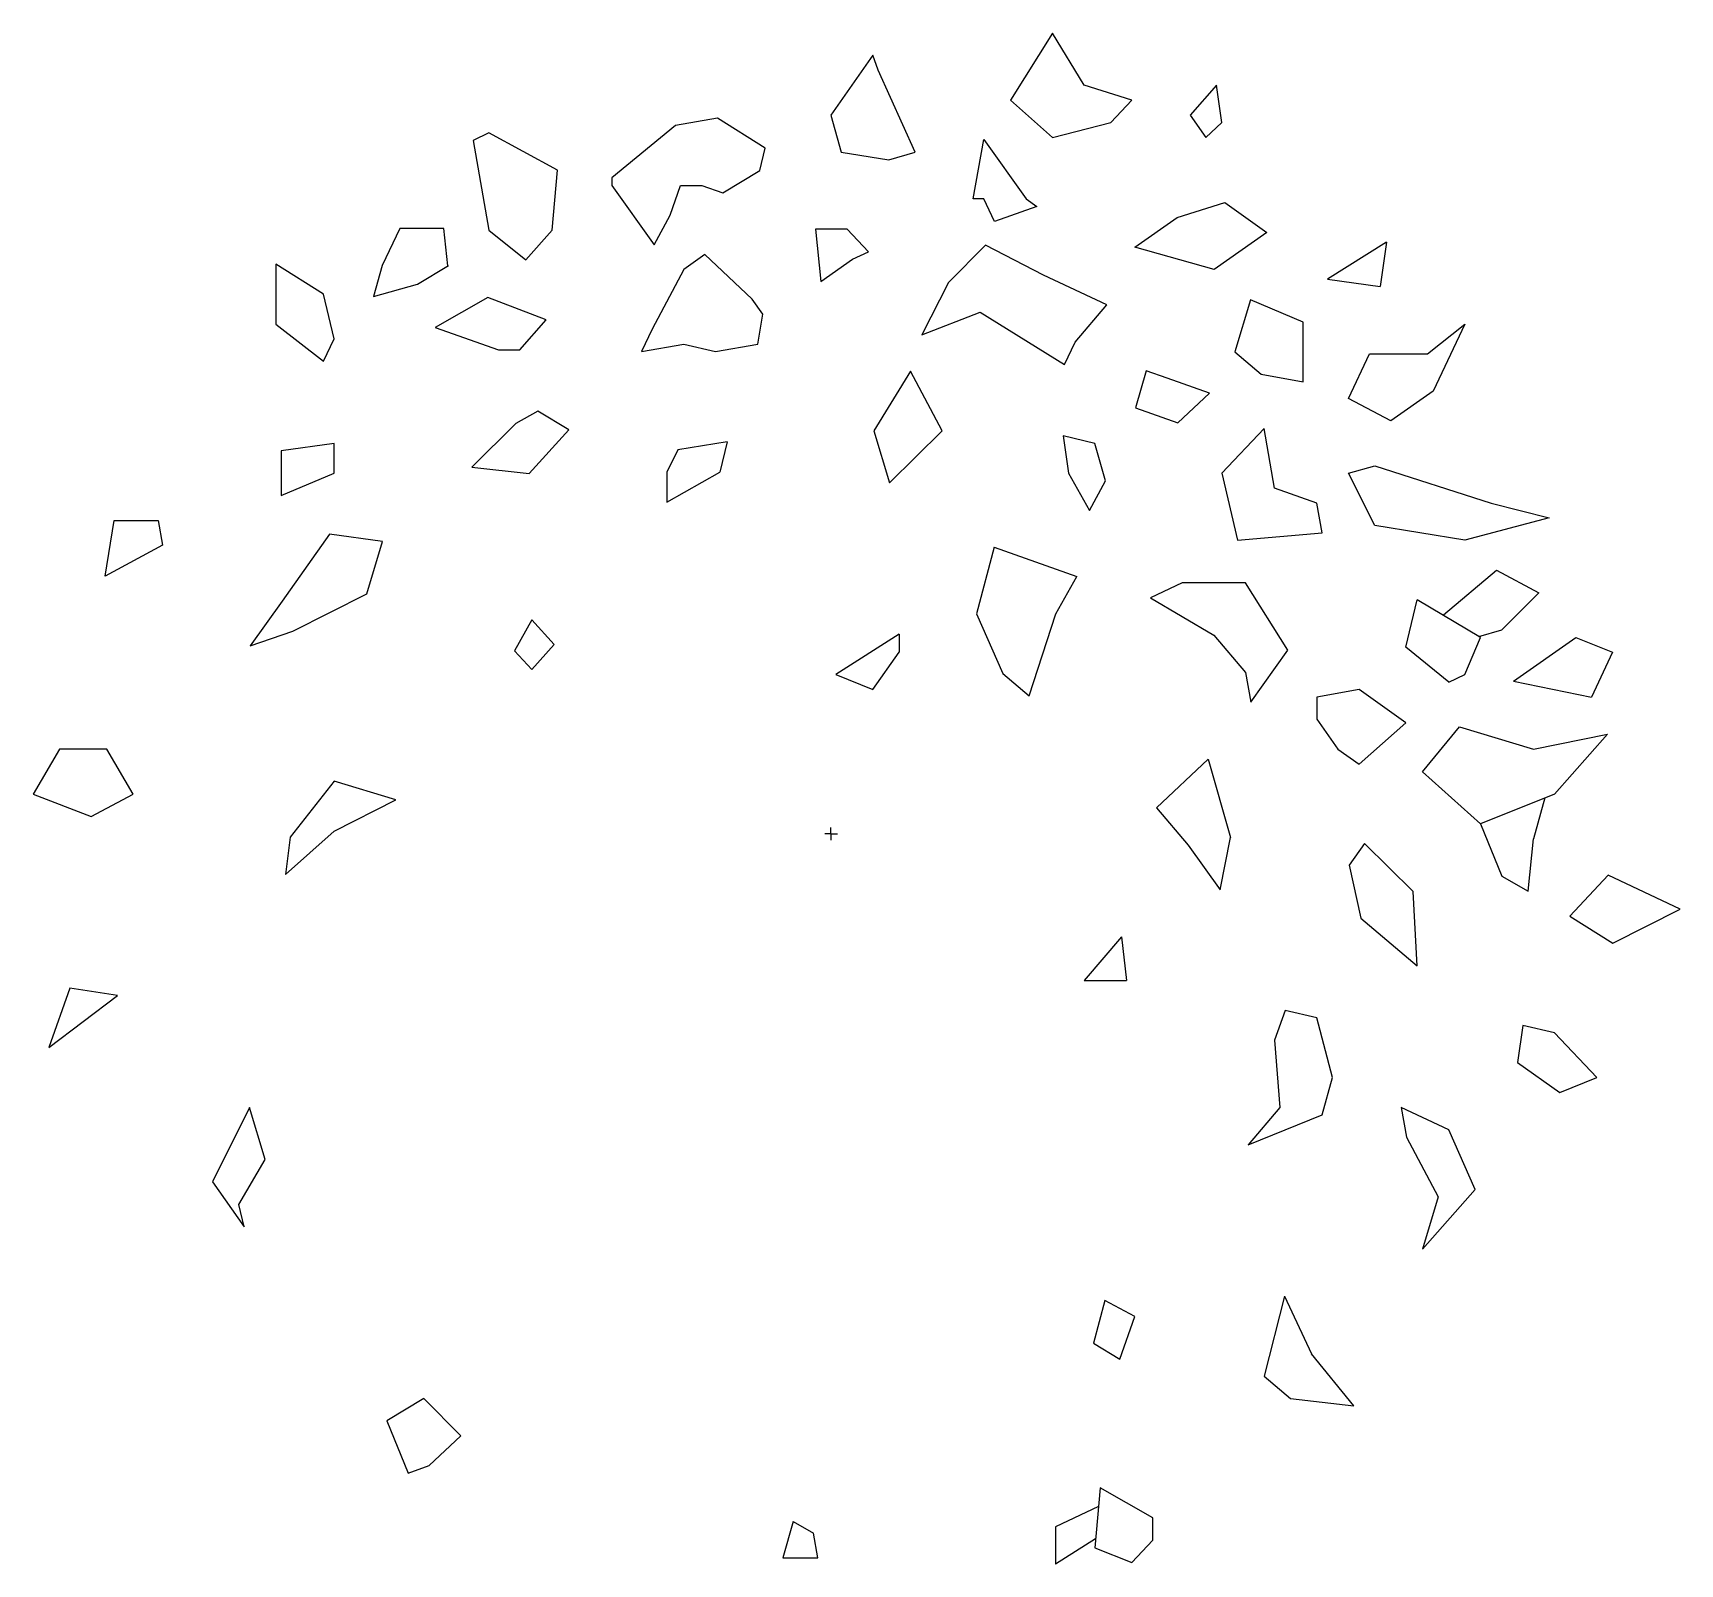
# Model space of a CAD drawing. Header units: millimetres. Extents: x 402.41 to 403.47, y 2605.98 to 2606.96.
import ezdxf

# ---------------------------------------------------------------- set-up
doc = ezdxf.new("R2010")
doc.units = ezdxf.units.MM
doc.header["$LTSCALE"] = 10
doc.layers.add('Vegetais', color=94, linetype='Continuous')

msp = doc.modelspace()

# ---------------------------------------------------------------- linework, layer by layer
at = {"layer": 'Vegetais'}
for points in [[(403.0644, 2606.963), (403.0373, 2606.92)], [(403.0847, 2606.9295), (403.0644, 2606.963)], [(402.9492, 2606.9487), (402.9222, 2606.9104)], [(402.9526, 2606.9391), (402.9492, 2606.9487)], [(402.9763, 2606.8865), (402.9526, 2606.9391)], [(403.1152, 2606.92), (403.0847, 2606.9295)], [(403.1694, 2606.9295), (403.1525, 2606.9104)], [(403.1728, 2606.9056), (403.1694, 2606.9295)], [(403.0373, 2606.92), (403.0644, 2606.8961)], [(403.1017, 2606.9056), (403.1152, 2606.92)], [(402.8496, 2606.9083), (402.8226, 2606.9036)], [(402.8801, 2606.8892), (402.8496, 2606.9083)], [(402.9222, 2606.9104), (402.9289, 2606.8865)], [(403.1525, 2606.9104), (403.1626, 2606.8961)], [(402.7031, 2606.8989), (402.6929, 2606.8941)], [(402.7471, 2606.875), (402.7031, 2606.8989)], [(402.8226, 2606.9036), (402.7819, 2606.8701)], [(403.0644, 2606.8961), (403.1017, 2606.9056)], [(403.1626, 2606.8961), (403.1728, 2606.9056)], [(402.6929, 2606.8941), (402.7031, 2606.8367)], [(402.8767, 2606.8749), (402.8801, 2606.8892)], [(403.0135, 2606.8566), (403.0203, 2606.8948)], [(403.0203, 2606.8948), (403.0474, 2606.8566)], [(402.9289, 2606.8865), (402.9594, 2606.8817)], [(402.9594, 2606.8817), (402.9763, 2606.8865)], [(402.7437, 2606.8367), (402.7471, 2606.875)], [(402.7819, 2606.8701), (402.7819, 2606.8653)], [(402.853, 2606.8605), (402.8767, 2606.8749)], [(402.7819, 2606.8653), (402.809, 2606.8271)], [(402.8192, 2606.8462), (402.8259, 2606.8653)], [(402.8259, 2606.8653), (402.8395, 2606.8653)], [(402.8395, 2606.8653), (402.853, 2606.8605)], [(403.0203, 2606.8566), (403.0135, 2606.8566)], [(403.0271, 2606.8422), (403.0203, 2606.8566)], [(403.0474, 2606.8566), (403.0542, 2606.8518)], [(402.809, 2606.8271), (402.8192, 2606.8462)], [(403.0542, 2606.8518), (403.0271, 2606.8422)], [(403.1172, 2606.8257), (403.1443, 2606.8448)], [(403.1443, 2606.8448), (403.1748, 2606.8544)], [(403.1748, 2606.8544), (403.2018, 2606.8352)], [(402.646, 2606.8377), (402.6347, 2606.8139)], [(402.6742, 2606.8377), (402.646, 2606.8377)], [(402.6767, 2606.8137), (402.6742, 2606.8377)], [(402.7031, 2606.8367), (402.7268, 2606.8176)], [(402.7268, 2606.8176), (402.7437, 2606.8367)], [(402.9328, 2606.8372), (402.9125, 2606.8372)], [(402.9125, 2606.8372), (402.9159, 2606.8037)], [(402.9464, 2606.8228), (402.9328, 2606.8372)], [(403.2018, 2606.8352), (403.168, 2606.8113)], [(403.0213, 2606.827), (402.9976, 2606.8031)], [(403.0586, 2606.8078), (403.0213, 2606.827)], [(403.168, 2606.8113), (403.1172, 2606.8257)], [(403.2784, 2606.829), (403.2405, 2606.8051)], [(403.2784, 2606.829), (403.2744, 2606.8004)], [(402.597, 2606.7956), (402.5665, 2606.8147)], [(402.5665, 2606.8147), (402.5665, 2606.7764)], [(402.6347, 2606.8139), (402.6291, 2606.794)], [(402.6573, 2606.8019), (402.6771, 2606.8139)], [(402.8415, 2606.821), (402.8279, 2606.8114)], [(402.8719, 2606.7923), (402.8415, 2606.821)], [(402.9159, 2606.8037), (402.9362, 2606.8181)], [(402.9362, 2606.8181), (402.9464, 2606.8228)], [(402.8279, 2606.8114), (402.8076, 2606.7732)], [(402.9976, 2606.8031), (402.9806, 2606.7695)], [(403.0992, 2606.7887), (403.0586, 2606.8078)], [(403.2405, 2606.8051), (403.2744, 2606.8004)], [(402.6038, 2606.7669), (402.597, 2606.7956)], [(402.6291, 2606.794), (402.6573, 2606.8019)], [(402.7024, 2606.7934), (402.6686, 2606.7743)], [(402.7397, 2606.7791), (402.7024, 2606.7934)], [(402.8787, 2606.7827), (402.8719, 2606.7923)], [(403.1913, 2606.792), (403.1811, 2606.7585)], [(403.2251, 2606.7776), (403.1913, 2606.792)], [(402.8754, 2606.7636), (402.8787, 2606.7827)], [(402.9806, 2606.7695), (403.0179, 2606.784)], [(403.0179, 2606.784), (403.0721, 2606.7504)], [(403.0789, 2606.7648), (403.0992, 2606.7887)], [(402.5665, 2606.7764), (402.597, 2606.7526)], [(402.6686, 2606.7743), (402.7093, 2606.7599)], [(402.7228, 2606.7599), (402.7397, 2606.7791)], [(402.8076, 2606.7732), (402.8008, 2606.7588)], [(403.2251, 2606.7394), (403.2251, 2606.7776)], [(403.3048, 2606.7573), (403.3286, 2606.7764)], [(403.3286, 2606.7764), (403.3083, 2606.7334)], [(402.597, 2606.7526), (402.6038, 2606.7669)], [(402.8008, 2606.7588), (402.8279, 2606.7636)], [(402.8279, 2606.7636), (402.8482, 2606.7588)], [(402.8482, 2606.7588), (402.8754, 2606.7636)], [(403.0721, 2606.7504), (403.0789, 2606.7648)], [(402.7093, 2606.7599), (402.7228, 2606.7599)], [(403.1811, 2606.7585), (403.198, 2606.7442)], [(403.2541, 2606.7286), (403.2676, 2606.7573)], [(403.2676, 2606.7573), (403.3048, 2606.7573)], [(402.9734, 2606.7463), (402.9497, 2606.708)], [(402.9937, 2606.708), (402.9734, 2606.7463)], [(403.1243, 2606.7465), (403.1175, 2606.7226)], [(403.1379, 2606.7418), (403.1243, 2606.7465)], [(403.165, 2606.7322), (403.1379, 2606.7418)], [(403.198, 2606.7442), (403.2251, 2606.7394)], [(403.1447, 2606.7131), (403.165, 2606.7322)], [(403.2811, 2606.7143), (403.2541, 2606.7286)], [(403.3083, 2606.7334), (403.2811, 2606.7143)], [(402.7344, 2606.7206), (402.7203, 2606.7126)], [(402.7542, 2606.7087), (402.7344, 2606.7206)], [(403.1175, 2606.7226), (403.1447, 2606.7131)], [(402.7203, 2606.7126), (402.6921, 2606.6847)], [(402.7288, 2606.6807), (402.7542, 2606.7087)], [(402.9497, 2606.708), (402.9598, 2606.6746)], [(402.9598, 2606.6746), (402.9937, 2606.708)], [(403.1999, 2606.7095), (403.1728, 2606.6808)], [(403.2067, 2606.6712), (403.1999, 2606.7095)], [(402.6038, 2606.6999), (402.5699, 2606.6952)], [(402.6038, 2606.6808), (402.6038, 2606.6999)], [(402.8557, 2606.7008), (402.8241, 2606.6958)], [(402.8557, 2606.7008), (402.8511, 2606.6814)], [(403.0914, 2606.6999), (403.0711, 2606.7047)], [(403.0711, 2606.7047), (403.0745, 2606.6808)], [(403.0983, 2606.676), (403.0914, 2606.6999)], [(402.5699, 2606.6952), (402.5699, 2606.6665)], [(402.8241, 2606.6958), (402.8172, 2606.6814)], [(402.5699, 2606.6665), (402.6038, 2606.6808)], [(402.6921, 2606.6847), (402.7288, 2606.6807)], [(402.8172, 2606.6814), (402.8172, 2606.6623)], [(402.8172, 2606.6623), (402.8511, 2606.6814)], [(403.0745, 2606.6808), (403.0881, 2606.6569)], [(403.0881, 2606.6569), (403.0983, 2606.676)], [(403.1728, 2606.6808), (403.1829, 2606.6378)], [(403.2541, 2606.6808), (403.271, 2606.6856)], [(403.271, 2606.6473), (403.2541, 2606.6808)], [(403.271, 2606.6856), (403.3455, 2606.6616)], [(403.2337, 2606.6616), (403.2067, 2606.6712)], [(403.2371, 2606.6425), (403.2337, 2606.6616)], [(403.3455, 2606.6616), (403.3828, 2606.6521)], [(402.4571, 2606.6147), (402.4628, 2606.6505)], [(402.4628, 2606.6505), (402.491, 2606.6505)], [(402.491, 2606.6505), (402.4938, 2606.6346)], [(403.3286, 2606.6378), (403.271, 2606.6473)], [(403.3828, 2606.6521), (403.3286, 2606.6378)], [(402.4938, 2606.6346), (402.4571, 2606.6147)], [(402.6009, 2606.6418), (402.5705, 2606.5988)], [(402.6348, 2606.637), (402.6009, 2606.6418)], [(402.6247, 2606.6035), (402.6348, 2606.637)], [(403.1829, 2606.6378), (403.2371, 2606.6425)], [(403.0269, 2606.6334), (403.0155, 2606.5907)], [(403.0269, 2606.6334), (403.0799, 2606.6146)], [(403.0664, 2606.5907), (403.0799, 2606.6146)], [(403.315, 2606.5899), (403.3489, 2606.6186)], [(403.3489, 2606.6186), (403.376, 2606.6042)], [(402.5773, 2606.5796), (402.6247, 2606.6035)], [(403.1475, 2606.6105), (403.1272, 2606.6009)], [(403.1881, 2606.6105), (403.1475, 2606.6105)], [(403.2152, 2606.5674), (403.1881, 2606.6105)], [(403.376, 2606.6042), (403.3523, 2606.5804)], [(402.5705, 2606.5988), (402.5501, 2606.5701)], [(403.1272, 2606.6009), (403.1678, 2606.577)], [(403.2908, 2606.5693), (403.2981, 2606.5995)], [(403.3387, 2606.5755), (403.2981, 2606.5995)], [(402.7306, 2606.5868), (402.7194, 2606.5669)], [(402.7448, 2606.5709), (402.7306, 2606.5868)], [(403.0155, 2606.5907), (403.0325, 2606.5524)], [(403.0494, 2606.5381), (403.0664, 2606.5907)], [(402.5501, 2606.5701), (402.5773, 2606.5796)], [(402.7306, 2606.5549), (402.7448, 2606.5709)], [(402.9661, 2606.5777), (402.9255, 2606.5517)], [(402.9661, 2606.5777), (402.9661, 2606.566)], [(403.1678, 2606.577), (403.1881, 2606.5531)], [(403.3286, 2606.5517), (403.3387, 2606.5755)], [(403.3376, 2606.5762), (403.3523, 2606.5804)], [(403.3598, 2606.5474), (403.3997, 2606.5755)], [(403.3997, 2606.5755), (403.4234, 2606.566)], [(402.7194, 2606.5669), (402.7306, 2606.5549)], [(402.9492, 2606.5421), (402.9661, 2606.566)], [(403.1915, 2606.534), (403.2152, 2606.5674)], [(403.3184, 2606.5468), (403.2908, 2606.5693)], [(403.4234, 2606.566), (403.4098, 2606.5373)], [(402.9255, 2606.5517), (402.9492, 2606.5421)], [(403.0325, 2606.5524), (403.0494, 2606.5381)], [(403.1881, 2606.5531), (403.1915, 2606.534)], [(403.3184, 2606.5468), (403.3286, 2606.5517)], [(403.2608, 2606.5421), (403.2337, 2606.5373)], [(403.2909, 2606.5208), (403.2608, 2606.5421)], [(403.3598, 2606.5474), (403.4098, 2606.5373)], [(403.2337, 2606.5373), (403.2337, 2606.523)], [(403.2337, 2606.523), (403.2473, 2606.5038)], [(403.2909, 2606.5208), (403.2608, 2606.4943)], [(403.3014, 2606.4894), (403.3252, 2606.5181)], [(403.3252, 2606.5181), (403.3726, 2606.5038)], [(403.3726, 2606.5038), (403.42, 2606.5134)], [(403.42, 2606.5134), (403.3861, 2606.4751)], [(402.4277, 2606.5038), (402.4108, 2606.4751)], [(402.4581, 2606.5038), (402.4277, 2606.5038)], [(402.4751, 2606.4751), (402.4581, 2606.5038)], [(403.1642, 2606.4975), (403.131, 2606.4663)], [(403.1642, 2606.4975), (403.1785, 2606.4472)], [(403.2473, 2606.5038), (403.2608, 2606.4943)], [(403.3387, 2606.456), (403.3014, 2606.4894)], [(402.4108, 2606.4751), (402.448, 2606.4607)], [(402.448, 2606.4607), (402.4751, 2606.4751)], [(402.6038, 2606.4833), (402.5756, 2606.4474)], [(402.6433, 2606.4713), (402.6038, 2606.4833)], [(403.3861, 2606.4751), (403.3387, 2606.456)], [(402.6038, 2606.4514), (402.6433, 2606.4713)], [(403.131, 2606.4663), (403.1513, 2606.4424)], [(403.38, 2606.4726), (403.3726, 2606.4464)], [(403.3387, 2606.456), (403.3523, 2606.4224)], [(402.5727, 2606.4235), (402.6038, 2606.4514)], [(402.5756, 2606.4474), (402.5727, 2606.4235)], [(402.9223, 2606.4495), (402.9183, 2606.4495)], [(402.9223, 2606.4495), (402.9223, 2606.4536)], [(402.9223, 2606.4495), (402.9223, 2606.4455)], [(402.9223, 2606.4495), (402.9264, 2606.4495)], [(403.1717, 2606.4137), (403.1785, 2606.4472)], [(403.3692, 2606.4129), (403.3726, 2606.4464)], [(403.1513, 2606.4424), (403.1717, 2606.4137)], [(403.2643, 2606.4433), (403.2546, 2606.4296)], [(403.2956, 2606.4126), (403.2643, 2606.4433)], [(403.2546, 2606.4296), (403.2619, 2606.3956)], [(403.3523, 2606.4224), (403.3692, 2606.4129)], [(403.4205, 2606.423), (403.3959, 2606.3969)], [(403.4666, 2606.4013), (403.4205, 2606.423)], [(403.298, 2606.3649), (403.2956, 2606.4126)], [(403.4236, 2606.3796), (403.4666, 2606.4013)], [(403.2619, 2606.3956), (403.298, 2606.3649)], [(403.3959, 2606.3969), (403.4236, 2606.3796)], [(403.1085, 2606.3835), (403.0847, 2606.3555)], [(403.1085, 2606.3835), (403.1118, 2606.3555)], [(402.4344, 2606.3507), (402.4209, 2606.3125)], [(402.4649, 2606.3459), (402.4344, 2606.3507)], [(403.0847, 2606.3555), (403.1118, 2606.3555)], [(402.4209, 2606.3125), (402.4649, 2606.3459)], [(403.2134, 2606.3363), (403.2067, 2606.3172)], [(403.2337, 2606.3316), (403.2134, 2606.3363)], [(403.2439, 2606.2933), (403.2337, 2606.3316)], [(403.2067, 2606.3172), (403.21, 2606.2742)], [(403.3658, 2606.3268), (403.3625, 2606.3029)], [(403.3861, 2606.322), (403.3658, 2606.3268)], [(403.4133, 2606.2933), (403.3861, 2606.322)], [(403.3625, 2606.3029), (403.3895, 2606.2838)], [(403.2371, 2606.2694), (403.2439, 2606.2933)], [(403.3895, 2606.2838), (403.4133, 2606.2933)], [(402.5496, 2606.2742), (402.5259, 2606.2264)], [(402.5597, 2606.2407), (402.5496, 2606.2742)], [(403.21, 2606.2742), (403.1897, 2606.2502)], [(403.1897, 2606.2502), (403.2371, 2606.2694)], [(403.2879, 2606.2742), (403.2913, 2606.2551)], [(403.3184, 2606.2598), (403.2879, 2606.2742)], [(403.2913, 2606.2551), (403.3116, 2606.2168)], [(403.2913, 2606.2551), (403.3116, 2606.2168)], [(403.3353, 2606.2215), (403.3184, 2606.2598)], [(402.5428, 2606.212), (402.5597, 2606.2407)], [(402.5259, 2606.2264), (402.5462, 2606.1977)], [(402.5462, 2606.1977), (402.5428, 2606.212)], [(403.3014, 2606.1833), (403.3353, 2606.2215)], [(403.3116, 2606.2168), (403.3014, 2606.1833)], [(403.0978, 2606.1503), (403.0906, 2606.1231)], [(403.1172, 2606.1401), (403.0978, 2606.1503)], [(403.213, 2606.1531), (403.1999, 2606.102)], [(403.213, 2606.1531), (403.2303, 2606.1163)], [(403.1075, 2606.1129), (403.1172, 2606.1401)], [(403.0906, 2606.1231), (403.1075, 2606.1129)], [(403.2575, 2606.0828), (403.2303, 2606.1163)], [(403.1999, 2606.102), (403.2168, 2606.0876)], [(402.6614, 2606.0876), (402.6377, 2606.0733)], [(402.685, 2606.0637), (402.6614, 2606.0876)], [(403.2168, 2606.0876), (403.2575, 2606.0828)], [(402.6377, 2606.0733), (402.6512, 2606.0398)], [(402.6647, 2606.0446), (402.685, 2606.0637)], [(402.6512, 2606.0398), (402.6647, 2606.0446)], [(403.0949, 2606.0302), (403.0914, 2605.9919)], [(403.1287, 2606.0111), (403.0949, 2606.0302)], [(403.0938, 2606.0183), (403.0662, 2606.0053)], [(403.1287, 2605.9967), (403.1287, 2606.0111)], [(402.898, 2606.0087), (402.8914, 2605.9854)], [(402.898, 2606.0087), (402.9112, 2606.0013)], [(402.914, 2605.9854), (402.9112, 2606.0013)], [(403.0662, 2606.0053), (403.0662, 2605.9814)], [(403.0919, 2605.9976), (403.0662, 2605.9814)], [(403.0914, 2605.9919), (403.1152, 2605.9824)], [(403.1152, 2605.9824), (403.1287, 2605.9967)], [(402.8914, 2605.9854), (402.914, 2605.9854)]]:
    msp.add_lwpolyline(points, dxfattribs=at)

doc.saveas('drawing.dxf')
